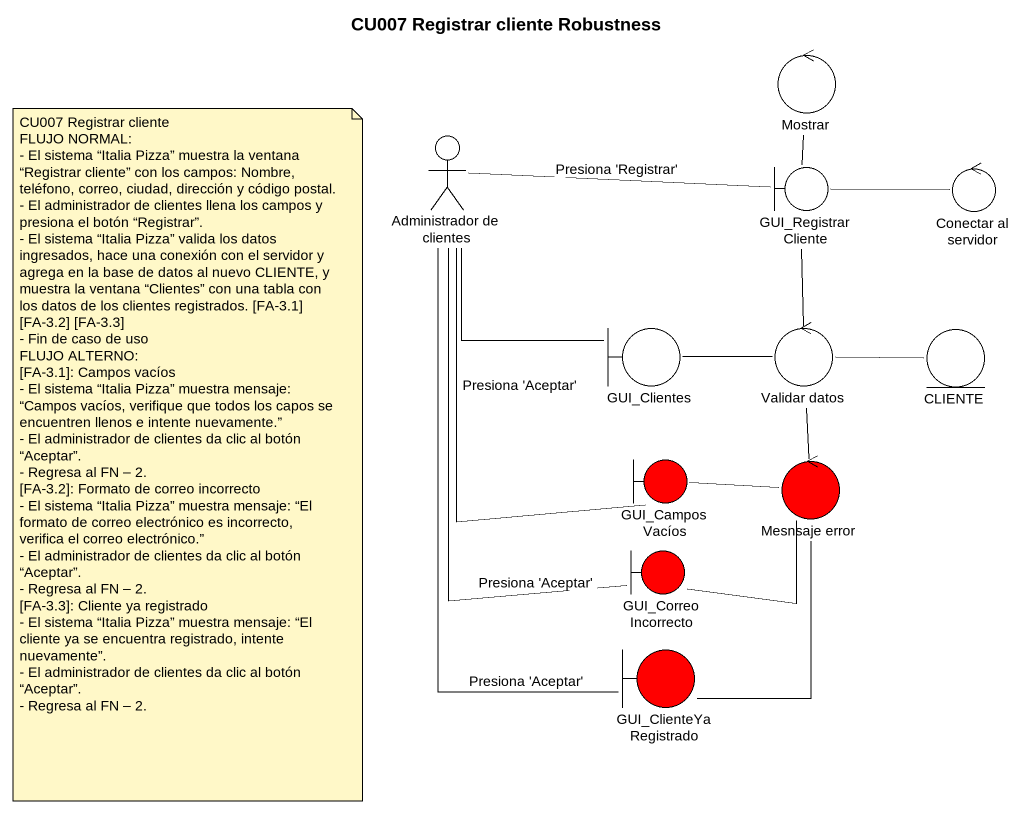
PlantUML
@startuml
title CU007 Registrar cliente Robustness
control Mostrar
actor "Administrador de clientes" as Administrador_de_clientes
boundary GUI_RegistrarCliente
control "Conectar al servidor" as Conectar_al_servidor
boundary GUI_Clientes
control "Validar datos" as Validar_datos
entity CLIENTE
boundary GUI_CamposVacíos #FF0000
control "Mesnsaje error" as Mesnsaje_error #FF0000
boundary GUI_CorreoIncorrecto #FF0000
boundary GUI_ClienteYaRegistrado #FF0000
Administrador_de_clientes -right- GUI_RegistrarCliente : Presiona 'Registrar'
Administrador_de_clientes -- GUI_Clientes
Administrador_de_clientes -- GUI_CamposVacíos : Presiona 'Aceptar'
Administrador_de_clientes -- GUI_CorreoIncorrecto : Presiona 'Aceptar'
Administrador_de_clientes -- GUI_ClienteYaRegistrado : Presiona 'Aceptar'
GUI_RegistrarCliente -up- Mostrar
GUI_RegistrarCliente -right- Conectar_al_servidor
GUI_RegistrarCliente -- Validar_datos
Validar_datos -left- GUI_Clientes
Validar_datos -right- CLIENTE
Validar_datos -- Mesnsaje_error
Mesnsaje_error -left- GUI_CamposVacíos
Mesnsaje_error -- GUI_CorreoIncorrecto
Mesnsaje_error -- GUI_ClienteYaRegistrado
note as N1
  CU007 Registrar cliente
  FLUJO NORMAL:
  - El sistema “Italia Pizza” muestra la ventana “Registrar cliente” con los campos: Nombre, teléfono, correo, ciudad, dirección y código postal.
  - El administrador de clientes llena los campos y presiona el botón “Registrar”.
  - El sistema “Italia Pizza” valida los datos ingresados, hace una conexión con el servidor y agrega en la base de datos al nuevo CLIENTE, y muestra la ventana “Clientes” con una tabla con los datos de los clientes registrados. [FA-3.1] [FA-3.2] [FA-3.3]
  - Fin de caso de uso
  FLUJO ALTERNO:
  [FA-3.1]: Campos vacíos
  - El sistema “Italia Pizza” muestra mensaje: “Campos vacíos, verifique que todos los capos se encuentren llenos e intente nuevamente.”
  - El administrador de clientes da clic al botón “Aceptar”.
  - Regresa al FN – 2.
  [FA-3.2]: Formato de correo incorrecto
  - El sistema “Italia Pizza” muestra mensaje: “El formato de correo electrónico es incorrecto, verifica el correo electrónico.”
  - El administrador de clientes da clic al botón “Aceptar”.
  - Regresa al FN – 2.
  [FA-3.3]: Cliente ya registrado
  - El sistema “Italia Pizza” muestra mensaje: “El cliente ya se encuentra registrado, intente nuevamente”.
  - El administrador de clientes da clic al botón “Aceptar”.
  - Regresa al FN – 2.
end note
@enduml
